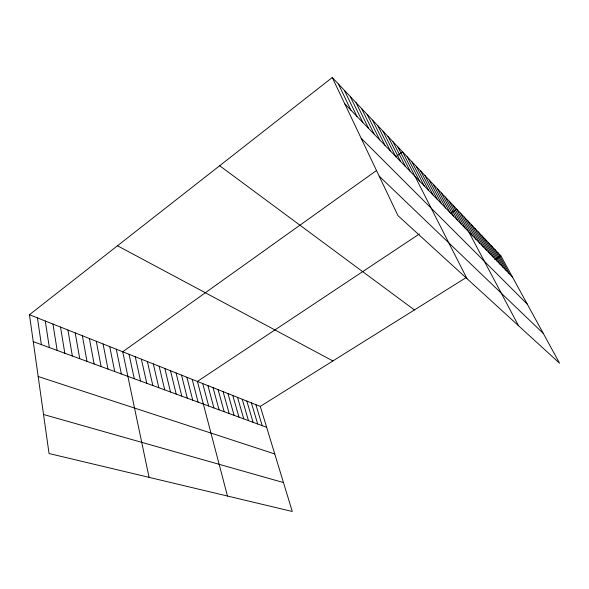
<?xml version="1.0" encoding="UTF-8"?>
<svg xmlns="http://www.w3.org/2000/svg" width="589" height="589" viewBox="0 0 589 589"><rect width="100%" height="100%" fill="white"/><g stroke="black" fill="none" stroke-linecap="round" stroke-linejoin="round"><path stroke-width="0.88" d="M29.45 314.725L260.279 406.403L292.269 511.48L49.042 453.523L29.45 314.725L332.262 77.52L500.878 255.832L559.55 363.192L397.958 215.618L332.262 77.52M376.378 170.596L122.711 351.766L149.076 477.355M395.646 156.829L402.581 151.881L466.996 278.663M419.434 233.921L197.411 381.429L227.464 496.034M450.666 213.174L456.725 209.147L518.534 325.732M260.279 406.403L465.951 277.691M494.716 259.69L500.878 255.832M43.527 414.487L283.464 482.56M38.167 376.511L274.761 453.957M33.249 341.649L266.64 427.29M117.469 245.775L332.91 360.947M219.653 165.73L414.406 309.947M379.176 176.14L543.272 333.411M361.138 138.216L527.273 304.13M344.771 103.826L512.437 276.985M497.815 252.593L509.419 273.863M494.701 249.302L506.349 270.69M491.543 245.959L503.22 267.465M488.325 242.558L500.046 264.189M485.049 239.097L496.814 260.846M481.721 235.578L493.53 257.452M478.334 231.992L490.181 253.999M474.896 228.355L486.779 250.48M471.391 224.645L483.311 246.901M467.821 220.875L479.777 243.257M464.191 217.032L476.184 239.546M460.495 213.122L472.525 235.762M453.007 205.208L465.119 228.112M449.223 201.21L461.364 224.232M445.365 197.131L457.543 220.286M441.441 192.978L453.648 216.266M437.443 188.752L449.679 212.165M433.371 184.445L445.637 207.991M429.219 180.057L441.514 203.735M424.993 175.581L437.318 199.399M420.679 171.024L433.033 194.974M416.29 166.378L428.667 190.461M411.807 161.636L424.213 185.859M407.242 156.807L419.662 181.169M397.825 146.852L410.29 171.487M392.973 141.721L405.46 166.496M388.026 136.486L400.52 161.401M382.968 131.141L395.484 156.195M377.807 125.685L390.33 150.872M372.542 120.112L385.073 145.439M367.153 114.421L379.691 139.887M361.653 108.604L374.199 134.211M356.036 102.663L368.581 128.409M350.293 96.589L362.831 122.475M344.418 90.375L356.949 116.401M338.41 84.021L350.934 110.187M255.862 404.65L262.193 425.656M251.378 402.869L257.688 424.006M246.828 401.057L253.115 422.328M242.219 399.232L248.477 420.62M237.536 397.369L243.765 418.897M232.78 395.477L238.979 417.137M227.958 393.562L234.12 415.355M223.062 391.619L229.195 413.544M218.085 389.646L224.181 411.711M213.034 387.636L219.093 409.841M207.91 385.604L213.932 407.949M202.704 383.535L208.683 406.02M192.198 379.36L198.088 402.132M186.904 377.254L192.743 400.174M181.522 375.119L187.317 398.186M176.059 372.955L181.802 396.161M170.508 370.746L176.199 394.1M164.868 368.508L170.508 392.016M159.14 366.233L164.714 389.889M153.317 363.921L158.831 387.731M147.397 361.565L152.845 385.537M141.375 359.18L146.764 383.299M135.256 356.75L140.572 381.031M129.035 354.276L134.277 378.72M116.276 349.203L121.356 373.978M109.723 346.604L114.73 371.549M103.068 343.961L107.978 369.067M96.287 341.267L101.109 366.549M89.388 338.528L94.115 363.987M82.364 335.737L86.995 361.374M75.215 332.895L79.743 358.708M67.934 330.009L72.351 355.999M60.52 327.064L64.827 353.238M52.973 324.06L57.155 350.426M45.279 321.005L49.343 347.554M37.438 317.898L41.37 344.631"/></g></svg>
